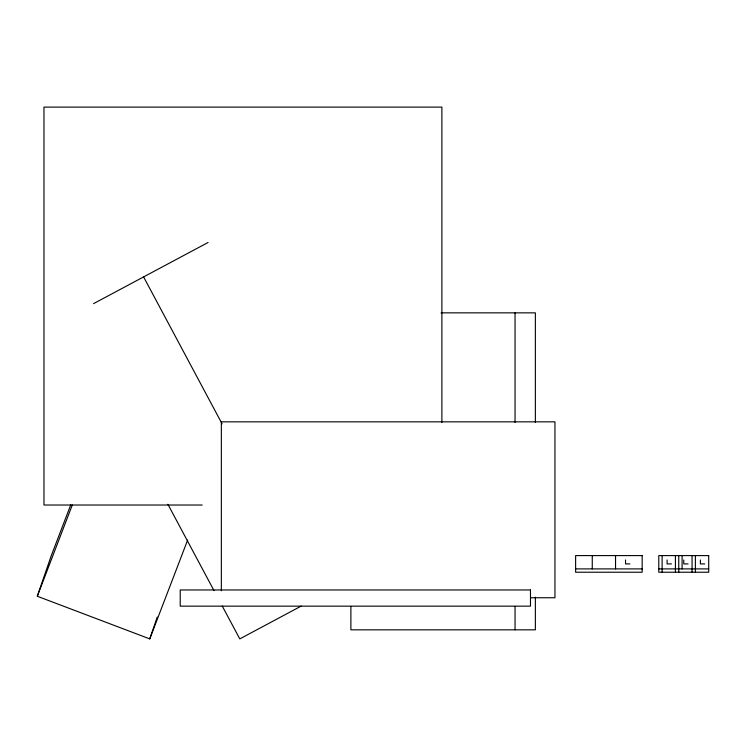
<?xml version="1.0" encoding="UTF-8"?>
<svg xmlns="http://www.w3.org/2000/svg" width="746" height="746" viewBox="0 0 746 746"><rect width="100%" height="100%" fill="white"/><g stroke="black" fill="none" stroke-linecap="round" stroke-linejoin="round"><path stroke-width="1.12" d="M187.666 540.02L149.76 638.893L37.3 596.25L51.185 555.882L70.767 504.818M149.76 638.893L157.257 617.073M37.3 596.25L72.297 504.986M93.558 303.641L208.087 242.469M301.197 606.088L239.792 638.893L222.233 606.013M441.063 312.854L535.367 312.854L535.367 422.395M202.203 505.023L43.967 505.023L43.967 107.107L441.884 107.107L441.884 422.413M629.866 563.911L625.53 563.911L625.53 559.948M671.456 563.911L667.111 563.911L667.111 559.948M688.092 563.911L683.746 563.911L683.746 559.948M704.728 563.911L700.382 563.911L700.382 559.948M575.623 568.9L642.157 568.9M658.793 568.9L708.7 568.9M530.537 597.751L554.949 597.751L554.949 421.844L221.348 421.844L221.348 590.767M143.605 276.915L222.084 423.849M167.897 504.287L213.999 590.599M695.393 555.593L695.393 572.229M692.064 555.593L692.064 572.229M682.086 555.593L682.086 568.9M678.757 555.593L678.757 572.229M675.428 555.593L675.428 572.229M662.122 555.593L662.122 572.229M615.543 555.593L615.543 568.9M592.259 555.593L592.259 568.9M535.367 597.192L535.367 629.829L350.89 629.829L350.89 606.517M515.048 312.854L515.048 422.395M515.048 606.517L515.048 629.829M642.157 555.593L575.623 555.593L575.623 572.229L642.157 572.229L642.157 555.593M708.7 555.593L658.793 555.593L658.793 572.229L708.7 572.229L708.7 555.593M530.481 589.965L180.224 589.965L180.224 606.153L530.481 606.153L530.481 589.965"/></g></svg>
